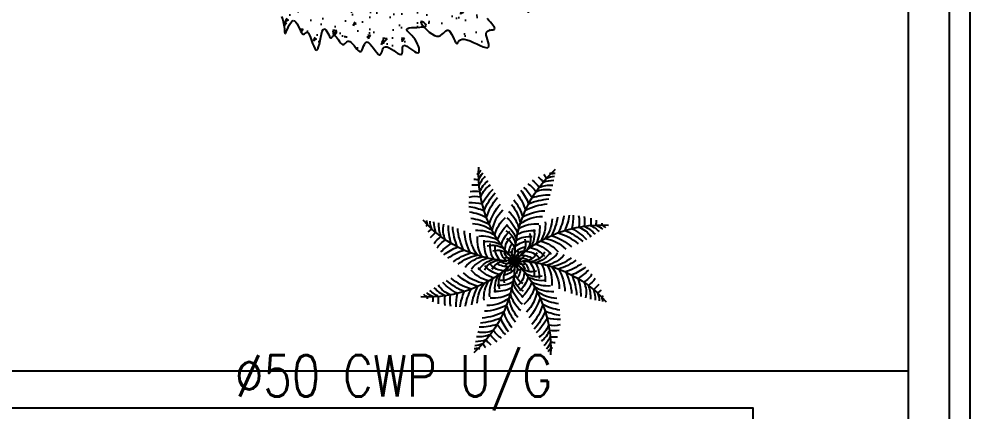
# Model space of a CAD drawing. Header units: metres. Extents: x -658 to -58, y -713 to -118.
# Drawn here: x -194.492 to -189.825, y -140.347 to -138.456 of the extents above; entities that cross this region are included whole.
import ezdxf
from ezdxf.enums import TextEntityAlignment as Align

# ---------------------------------------------------------------- set-up
doc = ezdxf.new("R2010")
doc.units = ezdxf.units.M
doc.header["$LTSCALE"] = 100
for name, color, linetype in [('cw', 4, 'Continuous'), ('plan', 8, 'Continuous'), ('WATER TEXT', 3, 'Continuous')]:
    doc.layers.add(name, color=color, linetype=linetype)
doc.styles.add('TIMES', font='simplex.shx', dxfattribs={"width": 0.8, "height": 0.4})

# ---------------------------------------------------------------- blocks, each defined once
blk = doc.blocks.new('A$C5CF46EA4')
for centre, radius, start, end in [((-0.286, 0.95), 1.2314, 359.78663, 48.32633), ((0.0779, 1.8194), 1.2314, 314.78663, 3.32633), ((1.1723, 1.759), 0.1511, 24.89168, 42.05899), ((0.5305, 1.6811), 0.1511, 69.89168, 87.05899), ((0.5421, 1.6146), 0.1845, 63.83352, 89.48666), ((0.5393, 1.358), 0.4014, 72.92859, 88.30295), ((0.7033, 1.7324), 0.1511, 136.02061, 143.54444), ((0.7826, 1.6869), 0.1845, 134.63878, 149.60261), ((0.967, 1.4864), 0.4014, 130.09728, 140.50754), ((0.9739, 1.4883), 0.3405, 127.30857, 143.86112), ((0.9875, 1.5036), 0.3405, 24.57501, 48.15466), ((0.95, 1.5243), 0.4014, 27.92859, 43.30295), ((1.1334, 1.7038), 0.1845, 18.83352, 44.48666), ((1.3546, 1.5848), 0.1845, 89.63878, 104.60261), ((1.3307, 1.6731), 0.1511, 91.02061, 98.54444), ((0.5805, 1.3699), 0.3405, 69.57501, 93.15466), ((0.6273, 1.4178), 0.2492, 65.39511, 102.43181), ((0.9424, 1.5125), 0.2492, 121.19234, 148.04101), ((1.2589, 1.28), 0.5762, 134.67215, 148.08148), ((1.4121, 1.2726), 0.6566, 143.80628, 157.69359), ((0.759, 1.2607), 0.5762, 26.91852, 45.3789), ((1.0545, 1.5044), 0.2492, 20.39511, 57.43181), ((1.3432, 1.3127), 0.4014, 85.09728, 95.50754), ((0.5906, 1.0366), 0.5762, 71.91852, 90.3789), ((0.5513, 0.916), 0.6566, 67.30641, 85.79162), ((1.3887, 1.2804), 0.5807, 144.39676, 162.20187), ((1.3553, 1.2475), 0.511, 141.85704, 163.8696), ((0.6774, 1.2078), 0.5807, 17.79813, 40.47096), ((0.6459, 1.2034), 0.6566, 22.30641, 40.79162), ((1.3442, 1.3485), 0.2492, 76.19234, 103.04101), ((1.3494, 1.3091), 0.3405, 82.30857, 98.86112), ((0.5703, 0.9414), 0.5807, 62.79813, 85.47096), ((1.2561, 1.2665), 0.3721, 138.1649, 171.50616), ((0.7112, 1.1748), 0.511, 16.1304, 42.33715), ((1.5068, 0.8468), 0.6566, 98.80628, 112.69359), ((1.4037, 0.9603), 0.5762, 89.67215, 103.08148), ((0.5781, 1.3432), 0.4014, 175.09728, 185.50754), ((0.5817, 1.3494), 0.3405, 172.30857, 188.86112), ((0.5423, 1.3442), 0.2492, 166.19234, 193.04101), ((0.9305, 1.4037), 0.5762, 179.67215, 193.08148), ((1.0441, 1.5068), 0.6566, 188.80628, 202.69359), ((1.022, 1.4958), 0.5807, 189.39676, 207.20187), ((1.0216, 1.4488), 0.511, 186.85704, 208.8696), ((0.9381, 1.3921), 0.3721, 183.1649, 216.50616), ((0.6176, 0.9419), 0.511, 61.1304, 87.33715), ((0.6667, 1.0223), 0.3721, 53.49384, 90.20898), ((1.2205, 1.1955), 0.3279, 130.70543, 166.18384), ((1.2593, 1.1032), 0.363, 130.49002, 160.93945), ((0.8285, 1.1299), 0.3279, 13.81616, 50.66383), ((0.8027, 1.1969), 0.3721, 8.49384, 45.20898), ((1.4488, 0.8692), 0.511, 96.85704, 118.8696), ((1.4958, 0.8688), 0.5807, 99.39676, 117.20187), ((0.0714, 0.0779), 1.2314, 44.78663, 93.32633), ((0.1318, 1.1723), 0.1511, 114.89168, 132.05899), ((0.187, 1.1334), 0.1845, 108.83352, 134.48666), ((0.2178, 1.3307), 0.1511, 181.02061, 188.54444), ((0.3666, 0.95), 0.4014, 117.92859, 133.30295), ((0.306, 1.3546), 0.1845, 179.63878, 194.60261), ((0.3873, 0.9875), 0.3405, 114.57501, 138.15466), ((0.3864, 1.0545), 0.2492, 110.39511, 147.43181), ((0.6301, 0.759), 0.5762, 116.91852, 135.3789), ((0.9631, 1.3168), 0.3279, 175.70543, 211.18384), ((1.0558, 1.279), 0.363, 175.49002, 205.93945), ((0.7323, 0.9932), 0.3279, 58.81616, 95.66383), ((1.1851, 1.0916), 0.2648, 124.92142, 166.04602), ((0.95, 2.1768), 1.2314, 269.78663, 318.32633), ((0.774, 1.0402), 0.363, 19.06055, 48.65586), ((1.3921, 0.9527), 0.3721, 93.1649, 126.50616), ((0.9414, 1.3205), 0.5807, 332.79813, 355.47096), ((0.916, 1.3396), 0.6566, 337.30641, 355.79162), ((1.0366, 1.3002), 0.5762, 341.91852, 0.3789), ((1.4178, 1.2636), 0.2492, 335.39511, 12.43181), ((1.3699, 1.3103), 0.3405, 339.57501, 3.15466), ((1.358, 1.3515), 0.4014, 342.92859, 358.30295), ((1.6146, 1.3487), 0.1845, 333.83352, 359.48666), ((1.7324, 1.1875), 0.1511, 46.02061, 53.54444), ((1.6811, 1.3603), 0.1511, 339.89168, 357.05899), ((0.6875, 0.6459), 0.6566, 112.30641, 130.79162), ((0.683, 0.6774), 0.5807, 107.79813, 130.47096), ((0.7161, 0.7112), 0.511, 106.1304, 132.33715), ((0.7572, 0.8912), 0.363, 64.06055, 93.65586), ((1.0116, 1.2183), 0.2648, 169.92142, 211.04602), ((0.7916, 0.9286), 0.2648, 58.95398, 94.94955), ((0.9652, 1.1689), 0.1802, 162.07046, 224.13962), ((1.1174, 1.0894), 0.1802, 117.07046, 179.13962), ((1.1, 1.0324), 0.1571, 116.90334, 182.58192), ((0.8631, 1.0523), 0.1802, 0.86038, 48.89346), ((0.8247, 1.0422), 0.2648, 13.95398, 49.94955), ((1.279, 0.835), 0.363, 85.49002, 115.93945), ((1.3168, 0.9277), 0.3279, 85.70543, 121.18384), ((0.9932, 1.1585), 0.3279, 328.81616, 5.66383), ((1.0223, 1.2241), 0.3721, 323.49384, 0.20898), ((0.9419, 1.2732), 0.511, 331.1304, 357.33715), ((1.4883, 0.9169), 0.3405, 37.30857, 53.86112), ((1.4864, 0.9239), 0.4014, 40.09728, 50.50754), ((1.6869, 1.1082), 0.1845, 44.63878, 59.60261), ((0.694, 0.8027), 0.3721, 98.49384, 135.20898), ((0.7609, 0.8285), 0.3279, 103.81616, 140.66383), ((0.8507, 0.774), 0.363, 109.06055, 138.65586), ((0.8486, 0.8247), 0.2648, 103.95398, 139.94955), ((0.8117, 0.9628), 0.1802, 45.86038, 93.89346), ((0.8183, 0.9318), 0.1571, 37.41808, 83.56993), ((0.9932, 1.1162), 0.1571, 161.90334, 227.58192), ((0.8545, 1.0216), 0.1186, 320.02511, 26.66962), ((0.8459, 1.0257), 0.1571, 352.41808, 38.56993), ((1.1689, 0.9256), 0.1802, 72.07046, 134.13962), ((1.2183, 0.8792), 0.2648, 79.92142, 121.04602), ((0.9628, 1.0792), 0.1802, 315.86038, 3.89346), ((0.9286, 1.0992), 0.2648, 328.95398, 4.94955), ((0.8912, 1.1336), 0.363, 334.06055, 3.65586), ((1.2726, 0.4787), 0.6566, 53.80628, 67.69359), ((1.28, 0.6319), 0.5762, 44.67215, 58.08148), ((1.5125, 0.9484), 0.2492, 31.19234, 58.04101), ((0.6244, 1.2561), 0.3721, 228.1649, 261.50616), ((0.6954, 1.2205), 0.3279, 220.70543, 256.18384), ((0.7876, 1.2593), 0.363, 220.49002, 250.93945), ((0.7993, 1.1851), 0.2648, 214.92142, 256.04602), ((0.8014, 1.1174), 0.1802, 207.07046, 269.13962), ((0.8386, 0.8631), 0.1802, 90.86038, 138.89346), ((0.8585, 1.1), 0.1571, 206.90334, 272.58192), ((0.8651, 0.8459), 0.1571, 82.41808, 128.56993), ((0.9455, 1.0641), 0.1186, 216.52557, 269.97489), ((0.8272, 0.935), 0.1186, 5.02511, 71.66962), ((1.0293, 1.0293), 0.1186, 171.52557, 224.97489), ((1.0641, 0.9454), 0.1186, 126.52557, 179.97489), ((0.935, 1.0636), 0.1186, 275.02511, 341.66962), ((1.0293, 0.8615), 0.1186, 81.52557, 134.97489), ((1.1162, 0.8976), 0.1571, 71.90334, 137.58192), ((0.9318, 1.0726), 0.1571, 307.41808, 353.56993), ((1.1955, 0.6703), 0.3279, 40.70543, 76.18384), ((1.2665, 0.6347), 0.3721, 48.1649, 81.50616), ((1.2475, 0.5356), 0.511, 51.85704, 73.8696), ((1.2804, 0.5021), 0.5807, 54.39676, 72.20187), ((0.9408, -0.286), 1.2314, 89.78663, 138.32633), ((0.6182, 1.4121), 0.6566, 233.80628, 247.69359), ((0.6104, 1.3887), 0.5807, 234.39676, 252.20187), ((0.6434, 1.3553), 0.511, 231.85704, 253.8696), ((0.8685, 0.6667), 0.3721, 143.49384, 180.20898), ((0.8976, 0.7323), 0.3279, 148.81616, 185.66383), ((1.8129, 0.0714), 1.2314, 134.78663, 183.32633), ((0.9997, 0.7572), 0.363, 154.06055, 183.65586), ((0.9623, 0.7916), 0.2648, 148.95398, 184.94955), ((0.7746, 0.9932), 0.1571, 251.90334, 317.58192), ((0.928, 0.8117), 0.1802, 135.86038, 183.89346), ((0.959, 0.8183), 0.1571, 127.41808, 173.56993), ((0.8692, 0.8545), 0.1186, 50.02511, 116.66962), ((0.9558, 0.8272), 0.1186, 95.02511, 161.66962), ((0.8616, 1.0293), 0.1186, 261.52557, 314.97489), ((1.0449, 0.8651), 0.1571, 172.41808, 218.56993), ((0.8268, 0.9455), 0.1186, 306.52557, 359.97489), ((1.0363, 0.8692), 0.1186, 140.02511, 206.66962), ((1.8194, 1.8129), 1.2314, 224.78663, 273.32633), ((2.1768, 0.9408), 1.2314, 179.78663, 228.32633), ((0.9454, 0.8268), 0.1186, 36.52557, 89.97489), ((0.8615, 0.8616), 0.1186, 351.52557, 44.97489), ((1.0216, 1.0363), 0.1186, 230.02511, 296.66962), ((1.0636, 0.9558), 0.1186, 185.02511, 251.66962), ((0.8976, 0.7746), 0.1571, 341.90334, 47.58192), ((1.0257, 1.0449), 0.1571, 262.41808, 308.56993), ((1.0324, 0.7909), 0.1571, 26.90334, 92.58192), ((1.0523, 1.0277), 0.1802, 270.86038, 318.89346), ((1.0894, 0.7734), 0.1802, 27.07046, 89.13962), ((1.0422, 1.0661), 0.2648, 283.95398, 319.94955), ((1.0916, 0.7057), 0.2648, 34.92142, 76.04602), ((1.1032, 0.6315), 0.363, 40.49002, 70.93945), ((0.3784, 0.9424), 0.2492, 211.19234, 238.04101), ((0.6108, 1.2589), 0.5762, 224.67215, 238.08148), ((0.9748, 0.5513), 0.6566, 157.30641, 175.79162), ((0.9494, 0.5703), 0.5807, 152.79813, 175.47096), ((0.9489, 0.6176), 0.511, 151.1304, 177.33715), ((0.6726, 1.0116), 0.2648, 259.92142, 301.04602), ((0.722, 0.9652), 0.1802, 252.07046, 314.13962), ((1.0661, 0.8486), 0.2648, 193.95398, 229.94955), ((1.0277, 0.8386), 0.1802, 180.86038, 228.89346), ((0.7734, 0.8014), 0.1802, 297.07046, 359.13962), ((0.7909, 0.8585), 0.1571, 296.90334, 2.58192), ((1.0726, 0.959), 0.1571, 217.41808, 263.56993), ((1.0792, 0.928), 0.1802, 225.86038, 273.89346), ((0.9256, 0.722), 0.1802, 342.07046, 44.13962), ((0.8792, 0.6726), 0.2648, 349.92142, 31.04602), ((1.0402, 1.1169), 0.363, 289.06055, 318.65586), ((1.1299, 1.0623), 0.3279, 283.81616, 320.66383), ((1.1969, 1.0881), 0.3721, 278.49384, 315.20898), ((1.1748, 1.1797), 0.511, 286.1304, 312.33715), ((0.4044, 0.967), 0.4014, 220.09728, 230.50754), ((0.4026, 0.9739), 0.3405, 217.30857, 233.86112), ((0.521, 0.5805), 0.3405, 159.57501, 183.15466), ((0.473, 0.6273), 0.2492, 155.39511, 192.43181), ((0.8543, 0.5906), 0.5762, 161.91852, 180.3789), ((0.6119, 1.0558), 0.363, 265.49002, 295.93945), ((1.1169, 0.8507), 0.363, 199.06055, 228.65586), ((0.7057, 0.7993), 0.2648, 304.92142, 346.04602), ((1.0992, 0.9623), 0.2648, 238.95398, 274.94955), ((0.835, 0.6119), 0.363, 355.49002, 25.93945), ((0.9277, 0.574), 0.3279, 355.70543, 31.18384), ((0.9527, 0.4987), 0.3721, 3.1649, 36.50616), ((0.8692, 0.442), 0.511, 6.85704, 28.8696), ((1.2078, 1.2135), 0.5807, 287.79813, 310.47096), ((1.2034, 1.2449), 0.6566, 292.30641, 310.79162), ((1.2607, 1.1318), 0.5762, 296.91852, 315.3789), ((1.5044, 0.8364), 0.2492, 290.39511, 327.43181), ((0.1585, 0.7033), 0.1511, 226.02061, 233.54444), ((0.204, 0.7826), 0.1845, 224.63878, 239.60261), ((0.2762, 0.5421), 0.1845, 153.83352, 179.48666), ((0.5329, 0.5393), 0.4014, 162.92859, 178.30295), ((0.4987, 0.9381), 0.3721, 273.1649, 306.50616), ((0.574, 0.9631), 0.3279, 265.70543, 301.18384), ((1.0881, 0.694), 0.3721, 188.49384, 225.20898), ((1.0623, 0.7609), 0.3279, 193.81616, 230.66383), ((0.6315, 0.7876), 0.363, 310.49002, 340.93945), ((0.6703, 0.6954), 0.3279, 310.70543, 346.18384), ((1.1336, 0.9997), 0.363, 244.06055, 273.65586), ((1.1585, 0.8976), 0.3279, 238.81616, 275.66383), ((0.8688, 0.3951), 0.5807, 9.39676, 27.20187), ((0.8468, 0.3841), 0.6566, 8.80628, 22.69359), ((0.9603, 0.4871), 0.5762, 359.67215, 13.08148), ((1.3485, 0.5466), 0.2492, 346.19234, 13.04101), ((1.5036, 0.9033), 0.3405, 294.57501, 318.15466), ((1.3091, 0.5414), 0.3405, 352.30857, 8.86112), ((1.5243, 0.9409), 0.4014, 297.92859, 313.30295), ((1.3127, 0.5476), 0.4014, 355.09728, 5.50754), ((1.7038, 0.7574), 0.1845, 288.83352, 314.48666), ((1.759, 0.7186), 0.1511, 294.89168, 312.05899), ((0.2097, 0.5305), 0.1511, 159.89168, 177.05899), ((0.3951, 1.022), 0.5807, 279.39676, 297.20187), ((0.442, 1.0216), 0.511, 276.85704, 298.8696), ((1.2135, 0.683), 0.5807, 197.79813, 220.47096), ((1.1797, 0.7161), 0.511, 196.1304, 222.33715), ((0.6347, 0.6244), 0.3721, 318.1649, 351.50616), ((0.5356, 0.6434), 0.511, 321.85704, 343.8696), ((1.2241, 0.8685), 0.3721, 233.49384, 270.20898), ((1.2732, 0.9489), 0.511, 241.1304, 267.33715), ((1.5848, 0.5363), 0.1845, 359.63878, 14.60261), ((1.6731, 0.5602), 0.1511, 1.02061, 8.54444), ((0.3841, 1.0441), 0.6566, 278.80628, 292.69359), ((1.2449, 0.6875), 0.6566, 202.30641, 220.79162), ((0.5021, 0.6104), 0.5807, 324.39676, 342.20187), ((1.3205, 0.9494), 0.5807, 242.79813, 265.47096), ((0.4871, 0.9305), 0.5762, 269.67215, 283.08148), ((0.5466, 0.5423), 0.2492, 256.19234, 283.04101), ((0.8364, 0.3864), 0.2492, 200.39511, 237.43181), ((1.1318, 0.6301), 0.5762, 206.91852, 225.3789), ((0.4787, 0.6182), 0.6566, 323.80628, 337.69359), ((0.6319, 0.6108), 0.5762, 314.67215, 328.08148), ((1.3396, 0.9748), 0.6566, 247.30641, 265.79162), ((1.3002, 0.8543), 0.5762, 251.91852, 270.3789), ((0.5414, 0.5817), 0.3405, 262.30857, 278.86112), ((0.9033, 0.3873), 0.3405, 204.57501, 228.15466), ((0.9484, 0.3784), 0.2492, 301.19234, 328.04101), ((0.9169, 0.4026), 0.3405, 307.30857, 323.86112), ((1.2636, 0.473), 0.2492, 245.39511, 282.43181), ((1.3103, 0.521), 0.3405, 249.57501, 273.15466), ((0.5476, 0.5781), 0.4014, 265.09728, 275.50754), ((0.5363, 0.306), 0.1845, 269.63878, 284.60261), ((0.7574, 0.187), 0.1845, 198.83352, 224.48666), ((0.9409, 0.3666), 0.4014, 207.92859, 223.30295), ((0.9239, 0.4044), 0.4014, 310.09728, 320.50754), ((1.3515, 0.5329), 0.4014, 252.92859, 268.30295), ((1.1082, 0.204), 0.1845, 314.63878, 329.60261), ((1.3487, 0.2762), 0.1845, 243.83352, 269.48666), ((0.5602, 0.2178), 0.1511, 271.02061, 278.54444), ((0.7186, 0.1318), 0.1511, 204.89168, 222.05899), ((1.1875, 0.1585), 0.1511, 316.02061, 323.54444), ((1.3603, 0.2097), 0.1511, 249.89168, 267.05899)]:
    blk.add_arc(centre, radius, start, end)
blk = doc.blocks.new('flower29')
blk.add_blockref('A$C5CF46EA4', (-1.0394, -0.7043))
blk = doc.blocks.new('A$C659F4B62')
h = blk.add_hatch()
h.set_pattern_fill('AR-CONC', color=256, scale=0.005, style=0)
h.set_pattern_definition([(50, (1034.707798, 233.83707), (0.0358630091, -0.00313760675), [0.00375, -0.04125]), (355, (1034.707798, 233.83707), (-0.0069375667, 0.0376096067), [0.003, -0.033]), (100.4514, (1034.710787, 233.83681), (0.0289254691, 0.0344719771), [0.0031870095, -0.0350571056]), (46.1842, (1034.7078, 233.84707), (0.0533620524, -0.0082759507), [0.005625, -0.061875]), (96.6356, (1034.712245, 233.84638), (0.0467331353, 0.0487058935), [0.0047805144, -0.05258565]), (351.1842, (1034.7078, 233.84707), (0.0467330973, 0.04870593), [0.0045, -0.0495]), (21, (1034.712798, 233.84457), (0.0298453526, -0.0201309445), [0.00375, -0.04125]), (326, (1034.712798, 233.84457), (0.0121657666, 0.0362575023), [0.003, -0.033]), (71.4514, (1034.715285, 233.842894), (0.0420111314, 0.0161265248), [0.0031870095, -0.0350571056]), (37.5, (1034.707798, 233.837071), (0.00060799277, 0.01664469269), [0, -0.0326, 0, -0.0335, 0, -0.033125]), (7.5, (1034.707798, 233.837071), (0.01315347687, 0.0197205856), [0, -0.0191, 0, -0.03185, 0, -0.012625]), (327.5, (1034.696648, 233.837071), (0.02669112181, -0.00112774359), [0, -0.0125, 0, -0.039, 0, -0.05175]), (317.5, (1034.691648, 233.837071), (0.02915930847, 0.0050052491), [0, -0.01625, 0, -0.0259, 0, -0.03675])])
h.paths.add_polyline_path([(0.3882, 0.428), (0.3872, 0.4287), (0.3852, 0.4294), (0.3824, 0.4303), (0.3792, 0.4314), (0.3758, 0.4328), (0.3723, 0.4345), (0.3691, 0.4366), (0.3664, 0.4392), (0.3644, 0.4424), (0.363, 0.4459), (0.3621, 0.4494), (0.3616, 0.4529), (0.3613, 0.456), (0.3611, 0.4585), (0.3609, 0.4602), (0.3606, 0.4608), (0.3601, 0.4603), (0.3593, 0.4588), (0.3584, 0.4566), (0.3573, 0.4541), (0.3561, 0.4516), (0.3547, 0.4493), (0.3534, 0.4476), (0.352, 0.4468), (0.3506, 0.4471), (0.3493, 0.4484), (0.3479, 0.4503), (0.3467, 0.4526), (0.3454, 0.4551), (0.3443, 0.4575), (0.3432, 0.4594), (0.3422, 0.4608), (0.3414, 0.4613), (0.3406, 0.4612), (0.3398, 0.4607), (0.339, 0.46), (0.3383, 0.4593), (0.3375, 0.459), (0.3367, 0.4592), (0.3358, 0.4602), (0.3347, 0.4621), (0.3336, 0.4648), (0.3325, 0.4678), (0.3313, 0.471), (0.3301, 0.4738), (0.3289, 0.4762), (0.3278, 0.4777), (0.3268, 0.478), (0.3258, 0.4769), (0.325, 0.4746), (0.3242, 0.4716), (0.3234, 0.468), (0.3227, 0.4644), (0.3219, 0.461), (0.3211, 0.4581), (0.3202, 0.4562), (0.3193, 0.4554), (0.3183, 0.4557), (0.3173, 0.4567), (0.3163, 0.4582), (0.3153, 0.4601), (0.3143, 0.4619), (0.3134, 0.4635), (0.3126, 0.4646), (0.3119, 0.4651), (0.3113, 0.4651), (0.3108, 0.4646), (0.3103, 0.4639), (0.3098, 0.4632), (0.3092, 0.4626), (0.3086, 0.4623), (0.3079, 0.4624), (0.307, 0.4631), (0.3061, 0.4643), (0.3051, 0.4657), (0.304, 0.4673), (0.3028, 0.4689), (0.3017, 0.4703), (0.3006, 0.4714), (0.2996, 0.472), (0.2986, 0.4721), (0.2977, 0.4717), (0.2968, 0.4709), (0.2959, 0.4701), (0.295, 0.4693), (0.294, 0.4687), (0.2929, 0.4685), (0.2917, 0.4688), (0.2903, 0.4698), (0.2889, 0.4713), (0.2874, 0.4732), (0.2858, 0.4751), (0.2843, 0.4769), (0.2829, 0.4784), (0.2816, 0.4794), (0.2804, 0.4796), (0.2795, 0.479), (0.2786, 0.4777), (0.2779, 0.476), (0.2772, 0.474), (0.2764, 0.4722), (0.2755, 0.4706), (0.2746, 0.4696), (0.2733, 0.4693), (0.2719, 0.4701), (0.2703, 0.4716), (0.2685, 0.4737), (0.2667, 0.4761), (0.2649, 0.4784), (0.2633, 0.4806), (0.2618, 0.4822), (0.2605, 0.4831), (0.2596, 0.4831), (0.2588, 0.4823), (0.2583, 0.481), (0.2577, 0.4794), (0.2571, 0.4777), (0.2563, 0.4761), (0.2553, 0.475), (0.2539, 0.4745), (0.2521, 0.4747), (0.25, 0.4757), (0.2477, 0.477), (0.2453, 0.4786), (0.243, 0.4802), (0.2409, 0.4815), (0.239, 0.4825), (0.2376, 0.4828), (0.2367, 0.4824), (0.2362, 0.4813), (0.236, 0.4797), (0.236, 0.478), (0.2359, 0.4762), (0.2358, 0.4746), (0.2353, 0.4735), (0.2345, 0.4729), (0.2332, 0.4731), (0.2315, 0.4739), (0.2295, 0.4751), (0.2273, 0.4766), (0.2252, 0.4781), (0.2231, 0.4794), (0.2213, 0.4804), (0.2198, 0.4808), (0.2188, 0.4805), (0.2183, 0.4795), (0.2181, 0.478), (0.2184, 0.4761), (0.219, 0.4739), (0.2199, 0.4716), (0.2211, 0.4692), (0.2226, 0.4668), (0.2243, 0.4646), (0.2261, 0.4626), (0.2278, 0.4608), (0.2293, 0.4592), (0.2305, 0.4578), (0.2312, 0.4567), (0.2312, 0.4557), (0.2304, 0.455), (0.2288, 0.4545), (0.2264, 0.4542), (0.2236, 0.4541), (0.2206, 0.4539), (0.2177, 0.4538), (0.215, 0.4535), (0.2128, 0.4532), (0.2114, 0.4526), (0.211, 0.4517), (0.2113, 0.4507), (0.2122, 0.4497), (0.2134, 0.4488), (0.2146, 0.4481), (0.2157, 0.4477), (0.2164, 0.4479), (0.2165, 0.4486), (0.2158, 0.45), (0.2145, 0.452), (0.2125, 0.4542), (0.2101, 0.4566), (0.2075, 0.4589), (0.2048, 0.4609), (0.2021, 0.4624), (0.1996, 0.4632), (0.1974, 0.4631), (0.1955, 0.4624), (0.1938, 0.4613), (0.1924, 0.4599), (0.191, 0.4586), (0.1898, 0.4575), (0.1886, 0.4568), (0.1874, 0.4568), (0.1862, 0.4577), (0.185, 0.4593), (0.1838, 0.4613), (0.1826, 0.4636), (0.1815, 0.466), (0.1804, 0.4681), (0.1796, 0.4699), (0.1788, 0.471), (0.1783, 0.4713), (0.1778, 0.4709), (0.1772, 0.4701), (0.1766, 0.4691), (0.1757, 0.468), (0.1744, 0.467), (0.1727, 0.4664), (0.1705, 0.4664), (0.1676, 0.467), (0.1643, 0.4682), (0.1607, 0.4698), (0.157, 0.4715), (0.1534, 0.4731), (0.1502, 0.4745), (0.1476, 0.4753), (0.1457, 0.4755), (0.1446, 0.4748), (0.1443, 0.4735), (0.1445, 0.4716), (0.1451, 0.4693), (0.1459, 0.4669), (0.1466, 0.4644), (0.1471, 0.4622), (0.1472, 0.4603), (0.1467, 0.4589), (0.1457, 0.4579), (0.1445, 0.4573), (0.143, 0.457), (0.1415, 0.4567), (0.1401, 0.4565), (0.139, 0.4562), (0.1383, 0.4558), (0.1381, 0.4551), (0.1383, 0.4541), (0.139, 0.453), (0.14, 0.4516), (0.1413, 0.45), (0.1427, 0.4483), (0.1444, 0.4465), (0.1461, 0.4445), (0.1479, 0.4425), (0.1496, 0.4405), (0.1511, 0.4384), (0.1525, 0.4364), (0.1536, 0.4345), (0.1544, 0.4328), (0.1548, 0.4312), (0.1547, 0.4299), (0.1541, 0.4288), (0.1531, 0.4279), (0.1518, 0.4271), (0.1505, 0.4264), (0.1491, 0.4257), (0.148, 0.4248), (0.1472, 0.4238), (0.1468, 0.4225), (0.147, 0.4209), (0.1477, 0.419), (0.1486, 0.4171), (0.1496, 0.4151), (0.1506, 0.4131), (0.1513, 0.4114), (0.1516, 0.4099), (0.1513, 0.4088), (0.1503, 0.4082), (0.1487, 0.4081), (0.1467, 0.4084), (0.1443, 0.4091), (0.1417, 0.4103), (0.1391, 0.4118), (0.1366, 0.4138), (0.1344, 0.4162), (0.1324, 0.4189), (0.1309, 0.4218), (0.1295, 0.4248), (0.1285, 0.4276), (0.1275, 0.4302), (0.1267, 0.4324), (0.1259, 0.434), (0.1252, 0.4348), (0.1244, 0.4348), (0.1235, 0.4341), (0.1225, 0.433), (0.1215, 0.4316), (0.1204, 0.4303), (0.1191, 0.4292), (0.1178, 0.4286), (0.1164, 0.4286), (0.1148, 0.4295), (0.1132, 0.4312), (0.1115, 0.4332), (0.1099, 0.4356), (0.1083, 0.4379), (0.1069, 0.44), (0.1057, 0.4416), (0.1047, 0.4426), (0.1039, 0.4427), (0.1033, 0.442), (0.1028, 0.4408), (0.1023, 0.4392), (0.1016, 0.4373), (0.1007, 0.4354), (0.0995, 0.4337), (0.0978, 0.4322), (0.0957, 0.4312), (0.0932, 0.4306), (0.0905, 0.4303), (0.0878, 0.4301), (0.0854, 0.43), (0.0834, 0.4298), (0.0819, 0.4295), (0.0813, 0.4289), (0.0815, 0.4281), (0.0825, 0.4269), (0.084, 0.4256), (0.0857, 0.4242), (0.0874, 0.4228), (0.0888, 0.4214), (0.0897, 0.4202), (0.0899, 0.4193), (0.0891, 0.4186), (0.0876, 0.4182), (0.0855, 0.418), (0.0832, 0.4178), (0.0809, 0.4176), (0.0788, 0.4174), (0.0771, 0.4169), (0.0761, 0.4162), (0.076, 0.4152), (0.0767, 0.4138), (0.0778, 0.4123), (0.0792, 0.4107), (0.0806, 0.409), (0.0818, 0.4073), (0.0826, 0.4057), (0.0828, 0.4043), (0.0821, 0.4031), (0.0808, 0.402), (0.0792, 0.4011), (0.0774, 0.4003), (0.0759, 0.3996), (0.0747, 0.3989), (0.0742, 0.3981), (0.0747, 0.3972), (0.0763, 0.3961), (0.0788, 0.395), (0.0819, 0.3938), (0.0853, 0.3926), (0.0888, 0.3914), (0.092, 0.3902), (0.0947, 0.3891), (0.0964, 0.3881), (0.0972, 0.3873), (0.0969, 0.3866), (0.096, 0.386), (0.0947, 0.3854), (0.093, 0.3847), (0.0914, 0.3839), (0.09, 0.383), (0.089, 0.3818), (0.0886, 0.3804), (0.0887, 0.3789), (0.0891, 0.3773), (0.0895, 0.3758), (0.0898, 0.3745), (0.0897, 0.3736), (0.0891, 0.373), (0.0877, 0.3731), (0.0854, 0.3737), (0.0824, 0.3748), (0.0789, 0.3763), (0.0753, 0.3779), (0.0716, 0.3796), (0.0683, 0.3811), (0.0655, 0.3822), (0.0635, 0.3829), (0.0625, 0.383), (0.0622, 0.3826), (0.0625, 0.3817), (0.063, 0.3806), (0.0635, 0.3794), (0.0638, 0.3782), (0.0635, 0.377), (0.0624, 0.3761), (0.0604, 0.3755), (0.0576, 0.3752), (0.0543, 0.375), (0.0508, 0.375), (0.0474, 0.3749), (0.0443, 0.3747), (0.0419, 0.3744), (0.0404, 0.3737), (0.04, 0.3727), (0.0405, 0.3714), (0.0414, 0.37), (0.0424, 0.3684), (0.0432, 0.3668), (0.0434, 0.3654), (0.0426, 0.3641), (0.0405, 0.3631), (0.0368, 0.3625), (0.0319, 0.3622), (0.0262, 0.362), (0.0201, 0.362), (0.0142, 0.3619), (0.009, 0.3617), (0.0047, 0.3613), (0.002, 0.3605), (0.0012, 0.3594), (0.0019, 0.3579), (0.0039, 0.3562), (0.0067, 0.3542), (0.01, 0.3522), (0.0133, 0.3502), (0.0164, 0.3481), (0.0187, 0.3463), (0.0201, 0.3446), (0.0206, 0.3431), (0.0205, 0.3417), (0.0199, 0.3405), (0.0192, 0.3394), (0.0184, 0.3383), (0.0179, 0.3373), (0.0178, 0.3364), (0.0183, 0.3354), (0.0193, 0.3344), (0.0205, 0.3334), (0.0219, 0.3324), (0.0233, 0.3313), (0.0245, 0.3302), (0.0252, 0.3289), (0.0254, 0.3276), (0.0249, 0.3263), (0.0238, 0.3248), (0.0224, 0.3233), (0.0207, 0.3218), (0.019, 0.3202), (0.0174, 0.3187), (0.0161, 0.3172), (0.0153, 0.3158), (0.0151, 0.3144), (0.0155, 0.3131), (0.0161, 0.3119), (0.017, 0.3107), (0.0179, 0.3095), (0.0187, 0.3084), (0.0191, 0.3072), (0.0192, 0.3061), (0.0187, 0.305), (0.0177, 0.3039), (0.0164, 0.3027), (0.0149, 0.3015), (0.0134, 0.3003), (0.0121, 0.299), (0.0109, 0.2977), (0.0102, 0.2963), (0.01, 0.2949), (0.0103, 0.2935), (0.0111, 0.2922), (0.0123, 0.291), (0.014, 0.29), (0.0161, 0.2893), (0.0185, 0.289), (0.0213, 0.2892), (0.0244, 0.2898), (0.0278, 0.2907), (0.0313, 0.2917), (0.0348, 0.2927), (0.0382, 0.2934), (0.0415, 0.2937), (0.0446, 0.2933), (0.0473, 0.2922), (0.0496, 0.29), (0.0515, 0.2872), (0.0531, 0.2839), (0.0544, 0.2805), (0.0555, 0.2772), (0.0564, 0.2744), (0.0572, 0.2722), (0.0579, 0.2711), (0.0585, 0.2712), (0.0592, 0.2724), (0.0599, 0.2743), (0.0607, 0.2767), (0.0615, 0.2794), (0.0625, 0.282), (0.0637, 0.2844), (0.065, 0.2861), (0.0665, 0.2872), (0.0682, 0.2876), (0.07, 0.2876), (0.0718, 0.2875), (0.0737, 0.2874), (0.0755, 0.2877), (0.0772, 0.2885), (0.0788, 0.2901), (0.0802, 0.2925), (0.0815, 0.2957), (0.0827, 0.2993), (0.0839, 0.303), (0.0851, 0.3066), (0.0865, 0.3098), (0.088, 0.3123), (0.0897, 0.3138), (0.0918, 0.3141), (0.094, 0.3135), (0.0963, 0.3121), (0.0987, 0.3103), (0.101, 0.3084), (0.1032, 0.3065), (0.1051, 0.305), (0.1067, 0.3042), (0.1079, 0.3043), (0.1089, 0.3051), (0.1096, 0.3063), (0.1102, 0.3079), (0.1108, 0.3095), (0.1116, 0.311), (0.1126, 0.3121), (0.1138, 0.3126), (0.1155, 0.3123), (0.1175, 0.3115), (0.1198, 0.3102), (0.1223, 0.3087), (0.1249, 0.3071), (0.1275, 0.3056), (0.1301, 0.3045), (0.1326, 0.3039), (0.1349, 0.304), (0.137, 0.3045), (0.1389, 0.3054), (0.1408, 0.3065), (0.1427, 0.3076), (0.1445, 0.3085), (0.1463, 0.309), (0.1482, 0.309), (0.1502, 0.3083), (0.1523, 0.3071), (0.1543, 0.3056), (0.1563, 0.3039), (0.1582, 0.3023), (0.16, 0.3009), (0.1616, 0.2998), (0.163, 0.2994), (0.1641, 0.2998), (0.1649, 0.3008), (0.1655, 0.3024), (0.1658, 0.3045), (0.1658, 0.3069), (0.1655, 0.3096), (0.1649, 0.3125), (0.1641, 0.3155), (0.1629, 0.3184), (0.1616, 0.3212), (0.1603, 0.3238), (0.1592, 0.3262), (0.1583, 0.3282), (0.1578, 0.3299), (0.1578, 0.3312), (0.1585, 0.332), (0.16, 0.3322), (0.1621, 0.332), (0.1647, 0.3316), (0.1675, 0.331), (0.1704, 0.3305), (0.1732, 0.3302), (0.1756, 0.3303), (0.1776, 0.3308), (0.1789, 0.3319), (0.1798, 0.3336), (0.1802, 0.3355), (0.1803, 0.3377), (0.1804, 0.3398), (0.1804, 0.3418), (0.1807, 0.3434), (0.1812, 0.3446), (0.1821, 0.3451), (0.1834, 0.3452), (0.1848, 0.3451), (0.1863, 0.3448), (0.1877, 0.3447), (0.189, 0.3449), (0.1899, 0.3456), (0.1904, 0.3471), (0.1904, 0.3493), (0.1899, 0.3522), (0.1893, 0.3554), (0.1886, 0.3586), (0.188, 0.3616), (0.1876, 0.364), (0.1878, 0.3655), (0.1885, 0.366), (0.19, 0.365), (0.1921, 0.3629), (0.1948, 0.3598), (0.1978, 0.3559), (0.2011, 0.3514), (0.2045, 0.3465), (0.2078, 0.3415), (0.2109, 0.3366), (0.2137, 0.3319), (0.2162, 0.3275), (0.2185, 0.3236), (0.2205, 0.3202), (0.2223, 0.3174), (0.224, 0.3152), (0.2255, 0.3138), (0.227, 0.3132), (0.2284, 0.3134), (0.2298, 0.3143), (0.2312, 0.3156), (0.2325, 0.317), (0.2338, 0.3184), (0.2351, 0.3194), (0.2364, 0.3198), (0.2378, 0.3194), (0.2392, 0.318), (0.2406, 0.3159), (0.242, 0.3132), (0.2435, 0.3103), (0.245, 0.3076), (0.2465, 0.3052), (0.2481, 0.3034), (0.2497, 0.3027), (0.2514, 0.303), (0.2531, 0.3044), (0.2548, 0.3064), (0.2565, 0.3087), (0.2582, 0.3112), (0.2599, 0.3134), (0.2615, 0.3152), (0.263, 0.3161), (0.2645, 0.316), (0.2659, 0.3151), (0.2672, 0.3137), (0.2684, 0.3119), (0.2696, 0.31), (0.2706, 0.3083), (0.2716, 0.307), (0.2724, 0.3063), (0.2732, 0.3066), (0.2739, 0.3075), (0.2746, 0.309), (0.2753, 0.3108), (0.276, 0.3127), (0.2768, 0.3145), (0.2777, 0.316), (0.2787, 0.317), (0.2799, 0.3174), (0.2813, 0.3172), (0.2826, 0.3167), (0.2839, 0.316), (0.2852, 0.3152), (0.2862, 0.3146), (0.2871, 0.3143), (0.2876, 0.3145), (0.2878, 0.3153), (0.2878, 0.3166), (0.2876, 0.3182), (0.2874, 0.32), (0.2872, 0.3218), (0.2873, 0.3235), (0.2877, 0.3249), (0.2884, 0.3258), (0.2897, 0.3263), (0.2914, 0.3263), (0.2933, 0.326), (0.2953, 0.3256), (0.2974, 0.3252), (0.2993, 0.325), (0.3009, 0.3251), (0.3021, 0.3256), (0.3027, 0.3267), (0.303, 0.3283), (0.3031, 0.3302), (0.3031, 0.3323), (0.3032, 0.3345), (0.3036, 0.3366), (0.3044, 0.3384), (0.3057, 0.3399), (0.3078, 0.3409), (0.3104, 0.3415), (0.3133, 0.3418), (0.3164, 0.3419), (0.3194, 0.3419), (0.3221, 0.3419), (0.3243, 0.342), (0.3258, 0.3422), (0.3264, 0.3428), (0.3263, 0.3435), (0.3253, 0.3445), (0.3238, 0.3456), (0.3216, 0.3469), (0.3189, 0.3482), (0.3158, 0.3495), (0.3123, 0.3508), (0.3086, 0.352), (0.3048, 0.3532), (0.3011, 0.3543), (0.2977, 0.3554), (0.2947, 0.3563), (0.2923, 0.3573), (0.2908, 0.3582), (0.2902, 0.359), (0.2907, 0.3599), (0.2921, 0.3607), (0.2941, 0.3615), (0.2964, 0.3623), (0.2987, 0.3632), (0.3008, 0.3642), (0.3022, 0.3653), (0.3028, 0.3664), (0.3023, 0.3677), (0.3009, 0.3692), (0.2989, 0.3707), (0.2964, 0.3722), (0.2939, 0.3738), (0.2915, 0.3754), (0.2895, 0.377), (0.2881, 0.3785), (0.2875, 0.3799), (0.2877, 0.3813), (0.2884, 0.3828), (0.2895, 0.3842), (0.2908, 0.3858), (0.2921, 0.3874), (0.2933, 0.3893), (0.2941, 0.3914), (0.2944, 0.3938), (0.2944, 0.3962), (0.2942, 0.3986), (0.2939, 0.4008), (0.2937, 0.4026), (0.2938, 0.4038), (0.2943, 0.4044), (0.2953, 0.4041), (0.297, 0.4028), (0.2993, 0.4008), (0.3019, 0.3983), (0.3049, 0.3956), (0.3079, 0.3929), (0.3108, 0.3906), (0.3136, 0.3888), (0.316, 0.388), (0.3179, 0.3881), (0.3194, 0.3891), (0.3206, 0.3906), (0.3216, 0.3923), (0.3225, 0.3938), (0.3234, 0.395), (0.3244, 0.3955), (0.3257, 0.3949), (0.3273, 0.393), (0.3291, 0.3902), (0.3311, 0.3867), (0.3332, 0.3829), (0.3354, 0.3792), (0.3375, 0.3758), (0.3395, 0.3731), (0.3413, 0.3716), (0.3428, 0.3713), (0.3442, 0.3722), (0.3454, 0.3739), (0.3465, 0.3763), (0.3477, 0.379), (0.3489, 0.3818), (0.3503, 0.3843), (0.352, 0.3864), (0.3539, 0.3878), (0.356, 0.3887), (0.3582, 0.3891), (0.3603, 0.3893), (0.3623, 0.3893), (0.364, 0.3895), (0.3653, 0.3898), (0.3661, 0.3906), (0.3664, 0.3918), (0.3662, 0.3935), (0.3657, 0.3954), (0.365, 0.3976), (0.3643, 0.3999), (0.3638, 0.4022), (0.3636, 0.4043), (0.3638, 0.4061), (0.3646, 0.4077), (0.3659, 0.4089), (0.3674, 0.4099), (0.3691, 0.4108), (0.3709, 0.4115), (0.3724, 0.4121), (0.3737, 0.4128), (0.3745, 0.4135), (0.3747, 0.4143), (0.3745, 0.4153), (0.374, 0.4163), (0.3735, 0.4173), (0.373, 0.4184), (0.3729, 0.4195), (0.3731, 0.4206), (0.374, 0.4216), (0.3757, 0.4226), (0.3778, 0.4235), (0.3803, 0.4243), (0.3828, 0.4251), (0.3851, 0.4259), (0.3869, 0.4266), (0.388, 0.4273)])
for p, q in [((0.2376, 0.4828), (0.2367, 0.4824)), ((0.239, 0.4825), (0.2376, 0.4828)), ((0.2409, 0.4815), (0.239, 0.4825)), ((0.2596, 0.4831), (0.2588, 0.4823)), ((0.2605, 0.4831), (0.2596, 0.4831)), ((0.2618, 0.4822), (0.2605, 0.4831)), ((0.1446, 0.4748), (0.1443, 0.4735)), ((0.1443, 0.4735), (0.1445, 0.4716)), ((0.1457, 0.4755), (0.1446, 0.4748)), ((0.1476, 0.4753), (0.1457, 0.4755)), ((0.1502, 0.4745), (0.1476, 0.4753)), ((0.1534, 0.4731), (0.1502, 0.4745)), ((0.157, 0.4715), (0.1534, 0.4731)), ((0.2183, 0.4795), (0.2181, 0.478)), ((0.2181, 0.478), (0.2184, 0.4761)), ((0.2188, 0.4805), (0.2183, 0.4795)), ((0.2184, 0.4761), (0.219, 0.4739)), ((0.2198, 0.4808), (0.2188, 0.4805)), ((0.219, 0.4739), (0.2199, 0.4716)), ((0.2213, 0.4804), (0.2198, 0.4808)), ((0.2231, 0.4794), (0.2213, 0.4804)), ((0.2252, 0.4781), (0.2231, 0.4794)), ((0.2273, 0.4766), (0.2252, 0.4781)), ((0.2295, 0.4751), (0.2273, 0.4766)), ((0.2315, 0.4739), (0.2295, 0.4751)), ((0.2332, 0.4731), (0.2315, 0.4739)), ((0.2345, 0.4729), (0.2332, 0.4731)), ((0.2353, 0.4735), (0.2345, 0.4729)), ((0.2358, 0.4746), (0.2353, 0.4735)), ((0.2359, 0.4762), (0.2358, 0.4746)), ((0.236, 0.478), (0.2359, 0.4762)), ((0.2362, 0.4813), (0.236, 0.4797)), ((0.236, 0.4797), (0.236, 0.478)), ((0.2367, 0.4824), (0.2362, 0.4813)), ((0.243, 0.4802), (0.2409, 0.4815)), ((0.2453, 0.4786), (0.243, 0.4802)), ((0.2477, 0.477), (0.2453, 0.4786)), ((0.25, 0.4757), (0.2477, 0.477)), ((0.2521, 0.4747), (0.25, 0.4757)), ((0.2539, 0.4745), (0.2521, 0.4747)), ((0.2553, 0.475), (0.2539, 0.4745)), ((0.2563, 0.4761), (0.2553, 0.475)), ((0.2571, 0.4777), (0.2563, 0.4761)), ((0.2577, 0.4794), (0.2571, 0.4777)), ((0.2583, 0.481), (0.2577, 0.4794)), ((0.2588, 0.4823), (0.2583, 0.481)), ((0.2633, 0.4806), (0.2618, 0.4822)), ((0.2649, 0.4784), (0.2633, 0.4806)), ((0.2667, 0.4761), (0.2649, 0.4784)), ((0.2685, 0.4737), (0.2667, 0.4761)), ((0.2703, 0.4716), (0.2685, 0.4737)), ((0.2772, 0.474), (0.2764, 0.4722)), ((0.2779, 0.476), (0.2772, 0.474)), ((0.2786, 0.4777), (0.2779, 0.476)), ((0.2795, 0.479), (0.2786, 0.4777)), ((0.2804, 0.4796), (0.2795, 0.479)), ((0.2816, 0.4794), (0.2804, 0.4796)), ((0.2829, 0.4784), (0.2816, 0.4794)), ((0.2843, 0.4769), (0.2829, 0.4784)), ((0.2858, 0.4751), (0.2843, 0.4769)), ((0.2874, 0.4732), (0.2858, 0.4751)), ((0.2889, 0.4713), (0.2874, 0.4732)), ((0.325, 0.4746), (0.3242, 0.4716)), ((0.3258, 0.4769), (0.325, 0.4746)), ((0.3268, 0.478), (0.3258, 0.4769)), ((0.3278, 0.4777), (0.3268, 0.478)), ((0.3289, 0.4762), (0.3278, 0.4777)), ((0.3301, 0.4738), (0.3289, 0.4762)), ((0.3313, 0.471), (0.3301, 0.4738)), ((0.1445, 0.4716), (0.1451, 0.4693)), ((0.1451, 0.4693), (0.1459, 0.4669)), ((0.1459, 0.4669), (0.1466, 0.4644)), ((0.1466, 0.4644), (0.1471, 0.4622)), ((0.1471, 0.4622), (0.1472, 0.4603)), ((0.1607, 0.4698), (0.157, 0.4715)), ((0.1643, 0.4682), (0.1607, 0.4698)), ((0.1676, 0.467), (0.1643, 0.4682)), ((0.1705, 0.4664), (0.1676, 0.467)), ((0.1727, 0.4664), (0.1705, 0.4664)), ((0.1744, 0.467), (0.1727, 0.4664)), ((0.1757, 0.468), (0.1744, 0.467)), ((0.1766, 0.4691), (0.1757, 0.468)), ((0.1772, 0.4701), (0.1766, 0.4691)), ((0.1778, 0.4709), (0.1772, 0.4701)), ((0.1783, 0.4713), (0.1778, 0.4709)), ((0.1788, 0.471), (0.1783, 0.4713)), ((0.1796, 0.4699), (0.1788, 0.471)), ((0.1804, 0.4681), (0.1796, 0.4699)), ((0.1815, 0.466), (0.1804, 0.4681)), ((0.1826, 0.4636), (0.1815, 0.466)), ((0.1838, 0.4613), (0.1826, 0.4636)), ((0.1955, 0.4624), (0.1938, 0.4613)), ((0.1974, 0.4631), (0.1955, 0.4624)), ((0.1996, 0.4632), (0.1974, 0.4631)), ((0.2021, 0.4624), (0.1996, 0.4632)), ((0.2048, 0.4609), (0.2021, 0.4624)), ((0.2199, 0.4716), (0.2211, 0.4692)), ((0.2211, 0.4692), (0.2226, 0.4668)), ((0.2226, 0.4668), (0.2243, 0.4646)), ((0.2243, 0.4646), (0.2261, 0.4626)), ((0.2261, 0.4626), (0.2278, 0.4608)), ((0.2719, 0.4701), (0.2703, 0.4716)), ((0.2733, 0.4693), (0.2719, 0.4701)), ((0.2746, 0.4696), (0.2733, 0.4693)), ((0.2755, 0.4706), (0.2746, 0.4696)), ((0.2764, 0.4722), (0.2755, 0.4706)), ((0.2903, 0.4698), (0.2889, 0.4713)), ((0.2917, 0.4688), (0.2903, 0.4698)), ((0.2929, 0.4685), (0.2917, 0.4688)), ((0.294, 0.4687), (0.2929, 0.4685)), ((0.295, 0.4693), (0.294, 0.4687)), ((0.2959, 0.4701), (0.295, 0.4693)), ((0.2968, 0.4709), (0.2959, 0.4701)), ((0.2977, 0.4717), (0.2968, 0.4709)), ((0.2986, 0.4721), (0.2977, 0.4717)), ((0.2996, 0.472), (0.2986, 0.4721)), ((0.3006, 0.4714), (0.2996, 0.472)), ((0.3017, 0.4703), (0.3006, 0.4714)), ((0.3028, 0.4689), (0.3017, 0.4703)), ((0.304, 0.4673), (0.3028, 0.4689)), ((0.3051, 0.4657), (0.304, 0.4673)), ((0.3061, 0.4643), (0.3051, 0.4657)), ((0.307, 0.4631), (0.3061, 0.4643)), ((0.3079, 0.4624), (0.307, 0.4631)), ((0.3086, 0.4623), (0.3079, 0.4624)), ((0.3092, 0.4626), (0.3086, 0.4623)), ((0.3098, 0.4632), (0.3092, 0.4626)), ((0.3103, 0.4639), (0.3098, 0.4632)), ((0.3108, 0.4646), (0.3103, 0.4639)), ((0.3113, 0.4651), (0.3108, 0.4646)), ((0.3119, 0.4651), (0.3113, 0.4651)), ((0.3126, 0.4646), (0.3119, 0.4651)), ((0.3134, 0.4635), (0.3126, 0.4646)), ((0.3143, 0.4619), (0.3134, 0.4635)), ((0.3227, 0.4644), (0.3219, 0.461)), ((0.3234, 0.468), (0.3227, 0.4644)), ((0.3242, 0.4716), (0.3234, 0.468)), ((0.3325, 0.4678), (0.3313, 0.471)), ((0.3336, 0.4648), (0.3325, 0.4678)), ((0.3347, 0.4621), (0.3336, 0.4648)), ((0.3358, 0.4602), (0.3347, 0.4621)), ((0.1383, 0.4558), (0.1381, 0.4551)), ((0.1381, 0.4551), (0.1383, 0.4541)), ((0.139, 0.4562), (0.1383, 0.4558)), ((0.1383, 0.4541), (0.139, 0.453)), ((0.1401, 0.4565), (0.139, 0.4562)), ((0.139, 0.453), (0.14, 0.4516)), ((0.1415, 0.4567), (0.1401, 0.4565)), ((0.143, 0.457), (0.1415, 0.4567)), ((0.1445, 0.4573), (0.143, 0.457)), ((0.1457, 0.4579), (0.1445, 0.4573)), ((0.1467, 0.4589), (0.1457, 0.4579)), ((0.1472, 0.4603), (0.1467, 0.4589)), ((0.185, 0.4593), (0.1838, 0.4613)), ((0.1862, 0.4577), (0.185, 0.4593)), ((0.1874, 0.4568), (0.1862, 0.4577)), ((0.1886, 0.4568), (0.1874, 0.4568)), ((0.1898, 0.4575), (0.1886, 0.4568)), ((0.191, 0.4586), (0.1898, 0.4575)), ((0.1924, 0.4599), (0.191, 0.4586)), ((0.1938, 0.4613), (0.1924, 0.4599)), ((0.2075, 0.4589), (0.2048, 0.4609)), ((0.2101, 0.4566), (0.2075, 0.4589)), ((0.2125, 0.4542), (0.2101, 0.4566)), ((0.2114, 0.4526), (0.211, 0.4517)), ((0.211, 0.4517), (0.2113, 0.4507)), ((0.2128, 0.4532), (0.2114, 0.4526)), ((0.2145, 0.452), (0.2125, 0.4542)), ((0.215, 0.4535), (0.2128, 0.4532)), ((0.2158, 0.45), (0.2145, 0.452)), ((0.2177, 0.4538), (0.215, 0.4535)), ((0.2206, 0.4539), (0.2177, 0.4538)), ((0.2236, 0.4541), (0.2206, 0.4539)), ((0.2264, 0.4542), (0.2236, 0.4541)), ((0.2288, 0.4545), (0.2264, 0.4542)), ((0.2278, 0.4608), (0.2293, 0.4592)), ((0.2304, 0.455), (0.2288, 0.4545)), ((0.2293, 0.4592), (0.2305, 0.4578)), ((0.2312, 0.4557), (0.2304, 0.455)), ((0.2305, 0.4578), (0.2312, 0.4567)), ((0.2312, 0.4567), (0.2312, 0.4557)), ((0.3153, 0.4601), (0.3143, 0.4619)), ((0.3163, 0.4582), (0.3153, 0.4601)), ((0.3173, 0.4567), (0.3163, 0.4582)), ((0.3183, 0.4557), (0.3173, 0.4567)), ((0.3193, 0.4554), (0.3183, 0.4557)), ((0.3202, 0.4562), (0.3193, 0.4554)), ((0.3211, 0.4581), (0.3202, 0.4562)), ((0.3219, 0.461), (0.3211, 0.4581)), ((0.3367, 0.4592), (0.3358, 0.4602)), ((0.3375, 0.459), (0.3367, 0.4592)), ((0.3383, 0.4593), (0.3375, 0.459)), ((0.339, 0.46), (0.3383, 0.4593)), ((0.3398, 0.4607), (0.339, 0.46)), ((0.3406, 0.4612), (0.3398, 0.4607)), ((0.3414, 0.4613), (0.3406, 0.4612)), ((0.3422, 0.4608), (0.3414, 0.4613)), ((0.3432, 0.4594), (0.3422, 0.4608)), ((0.3443, 0.4575), (0.3432, 0.4594)), ((0.3454, 0.4551), (0.3443, 0.4575)), ((0.3467, 0.4526), (0.3454, 0.4551)), ((0.3479, 0.4503), (0.3467, 0.4526)), ((0.3573, 0.4541), (0.3561, 0.4516)), ((0.3584, 0.4566), (0.3573, 0.4541)), ((0.3593, 0.4588), (0.3584, 0.4566)), ((0.3601, 0.4603), (0.3593, 0.4588)), ((0.3606, 0.4608), (0.3601, 0.4603)), ((0.3609, 0.4602), (0.3606, 0.4608)), ((0.3611, 0.4585), (0.3609, 0.4602)), ((0.3613, 0.456), (0.3611, 0.4585)), ((0.3616, 0.4529), (0.3613, 0.456)), ((0.3621, 0.4494), (0.3616, 0.4529)), ((0.14, 0.4516), (0.1413, 0.45)), ((0.1413, 0.45), (0.1427, 0.4483)), ((0.1427, 0.4483), (0.1444, 0.4465)), ((0.1444, 0.4465), (0.1461, 0.4445)), ((0.2113, 0.4507), (0.2122, 0.4497)), ((0.2122, 0.4497), (0.2134, 0.4488)), ((0.2134, 0.4488), (0.2146, 0.4481)), ((0.2146, 0.4481), (0.2157, 0.4477)), ((0.2157, 0.4477), (0.2164, 0.4479)), ((0.2165, 0.4486), (0.2158, 0.45)), ((0.2164, 0.4479), (0.2165, 0.4486)), ((0.3493, 0.4484), (0.3479, 0.4503)), ((0.3506, 0.4471), (0.3493, 0.4484)), ((0.352, 0.4468), (0.3506, 0.4471)), ((0.3534, 0.4476), (0.352, 0.4468)), ((0.3547, 0.4493), (0.3534, 0.4476)), ((0.3561, 0.4516), (0.3547, 0.4493)), ((0.363, 0.4459), (0.3621, 0.4494)), ((0.3644, 0.4424), (0.363, 0.4459))]:
    blk.add_line(p, q)
blk = doc.blocks.new('A$Cc2be8e3e')
at = {"layer": 'plan'}
for p, q in [((-1.8028, 7.1095), (-1.8028, 12.6595)), ((-2.0028, 11.1375), (-2.0028, 7.1095)), ((-10.8028, 8.3095), (-2.0028, 8.3095))]:
    blk.add_line(p, q, dxfattribs=at)
blk.add_lwpolyline([(-1.8028, 1.2095), (-1.4028, 1.2095), (-1.4028, 4.2095), (-1.7028, 4.2095), (-1.7028, 12.5595), (-1.4028, 12.5595), (-1.4028, 16.4595), (-1.7028, 16.4595), (-1.7028, 21.4095), (-11.1028, 21.4095), (-11.1028, 15.4095), (-2.1028, 15.4095), (-2.1028, 12.5595), (-2.0028, 12.5595)], dxfattribs=at)
for name, p, xscale, yscale, zscale, rotation in [('A$C659F4B62', (-3.3688, 12.0292), 4.545561695535194, 4.545561695535194, 4.545561695535194, 179.9999999999999), ('flower29', (-3.785, 8.7947), -0.478125, 0.478125, 0.478125, 90)]:
    blk.add_blockref(name, p, dxfattribs=dict(at, xscale=xscale, yscale=yscale, zscale=zscale, rotation=rotation))

msp = doc.modelspace()

# ---------------------------------------------------------------- linework, layer by layer
at = {"layer": 'cw'}
msp.add_lwpolyline([(-208.3185, -140.3281), (-190.9537, -140.3281), (-190.9537, -144.9591)], dxfattribs=at)

# ---------------------------------------------------------------- block references
at = {"layer": 'plan'}
msp.add_blockref('A$Cc2be8e3e', (-188.202, -148.4607), dxfattribs=at)

# ---------------------------------------------------------------- texts
at = {"layer": 'WATER TEXT', "color": 3, "style": 'TIMES', "width": 0.8}
msp.add_text('∅50 CWP U/G', height=0.2, dxfattribs=at).set_placement((-192.6869, -140.1745), align=Align.MIDDLE_CENTER)

doc.saveas('drawing.dxf')
